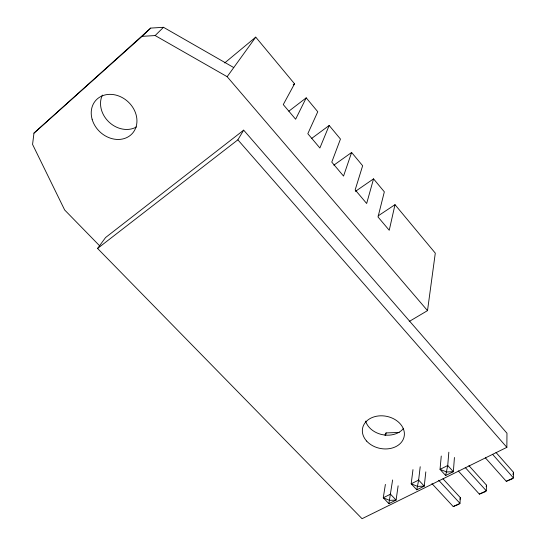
<?xml version="1.0" encoding="UTF-8"?>
<svg xmlns="http://www.w3.org/2000/svg" width="546" height="546" viewBox="0 0 546 546"><rect width="100%" height="100%" fill="white"/><g stroke="black" fill="none" stroke-linecap="round" stroke-linejoin="round"><path stroke-width="0.82" d="M506.859 447.338L506.968 433.231L243.673 130.153L105.569 237.544L97.577 248.457L362.059 518.7L506.859 447.338L237.872 139.824L243.673 130.153M468.918 465.636L486.486 485.135L486.302 490.813L485.012 491.878L479.347 494.11L458.265 470.905M443.011 478.828L460.333 497.665L459.971 503.344L458.865 504.313L453.214 506.545L431.947 483.613M454.429 457.487L453.364 471.703L445.666 475.505L440.035 469.362L441.264 456.04M448.832 452.211L447.727 465.526L445.666 475.505M425.819 471.874L424.256 486.124L416.81 489.803L411.186 483.804L412.981 469.615M420.202 466.741L418.632 480.091L416.81 489.803M233.756 67.567L163.5 27.3L150.696 28.092L33.954 133.149L32.569 144.417L64.667 209.992L99.795 245.966M409.227 321.471L427.511 310.626L435.292 253.139L394.997 204.668L378.214 215.847M398.123 485.81L396.096 500.081L388.882 503.637L383.272 497.781L385.387 484.404M392.608 479.975L388.882 503.637M385.653 435.38L386.07 432.91L399.208 432.452M512.933 474.515L513.424 472.235L496.014 452.498M486.158 486.636L486.486 485.135M459.964 499.331L460.333 497.665M394.997 204.668L389.243 230.275L378.016 216.967L384.336 191.837L373.553 178.863L355.391 191.38M373.553 178.863L366.659 203.494L355.173 189.865L362.646 165.738L351.617 152.471L333.845 165.165M351.617 152.471L343.543 176.071L331.777 162.114L340.458 139.053L329.177 125.478L311.445 138.602M329.177 125.478L319.874 147.993L307.821 133.695L317.765 111.746L306.217 97.857L288.868 111.172M306.217 97.857L295.625 119.226L283.272 104.579L294.54 83.804L255.746 37.135L224.672 62.947M384.903 435.094L386.07 432.91M427.511 310.626L227.163 76.693L255.746 37.135M33.954 133.149L142.076 36.343L155.16 35.558L163.5 27.3M142.076 36.343L150.696 28.092M293.209 84.848L294.54 83.804M97.577 248.457L237.872 139.824M453.214 506.545L459.971 503.344L438.697 480.282M479.347 494.11L486.302 490.813L465.212 467.472M485.36 457.807L506.265 481.299L513.431 477.9L513.424 472.235M506.265 481.299L511.936 479.074L513.431 477.9L492.526 454.272M155.16 35.558L227.163 76.693M403.583 428.31A20.809 16.23 11.1 0 1 382.746 434.732A20.809 16.23 11.1 0 1 365.629 421.116M136.459 126.952A24.099 20.298 43.5 0 1 109.077 122.147A24.099 20.298 43.5 0 1 102.395 95.079M447.727 465.526L440.035 469.362L446.614 471.969L453.364 471.703L447.727 465.526M390.479 494.185L383.272 497.781L389.503 500.361L396.096 500.081L390.479 494.185M418.632 480.091L411.186 483.804L417.588 486.397L424.256 486.124L418.632 480.091M366.666 441.1A21.198 16.373 11.2 0 0 402.791 440.219A21.198 16.373 11.2 0 0 380.644 415.806A21.198 16.373 11.2 0 0 366.666 441.1M92.11 119.233A24.645 20.611 42.8 0 0 130.555 135.176A24.645 20.611 42.8 0 0 119.581 96.308A24.645 20.611 42.8 0 0 92.11 119.233"/></g></svg>
